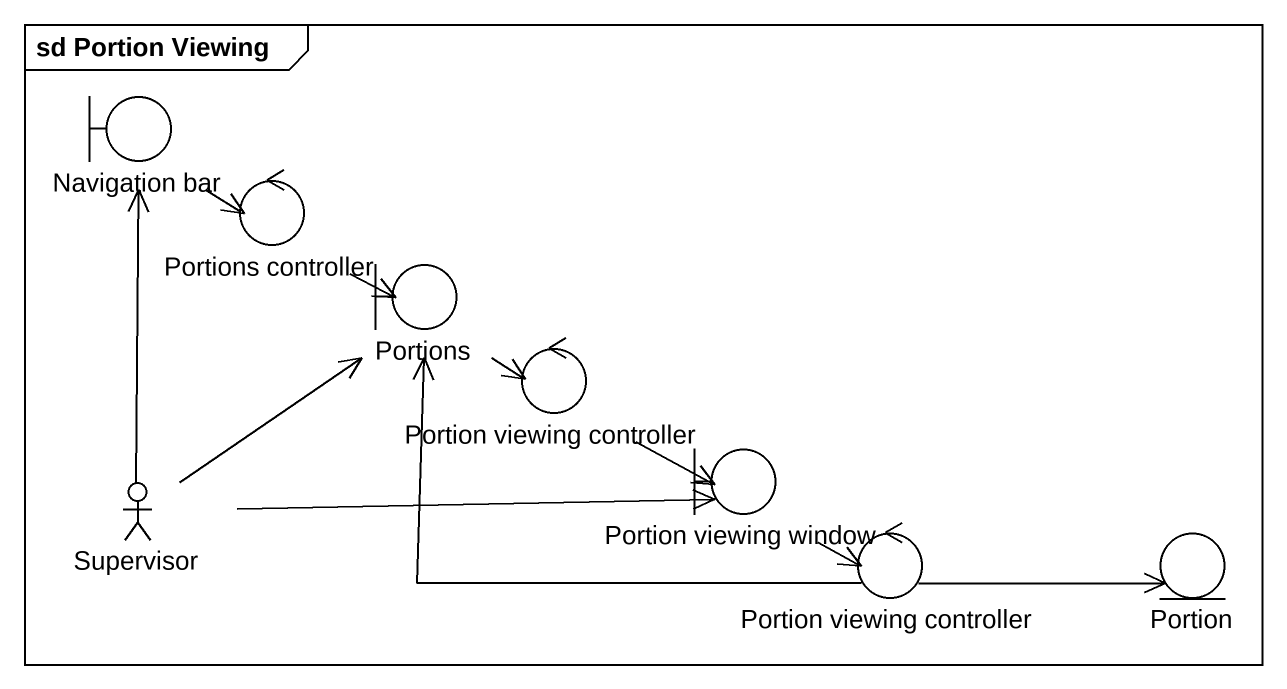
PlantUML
@startuml
mainframe sd Portion Viewing
boundary "Navigation bar" as Navigation_bar
control "Portions controller" as Portions_controller
boundary Portions
control "Portion viewing controller" as Portion_viewing_controller
actor Supervisor
boundary "Portion viewing window" as Portion_viewing_window
control "Portion viewing controller" as Portion_viewing_controller_2
entity Portion
Navigation_bar --> Portions_controller
Portions_controller -right-> Portions
Portions --> Portion_viewing_controller
Portion_viewing_controller -right-> Portion_viewing_window
Supervisor -up-> Navigation_bar
Supervisor -up-> Portions
Supervisor -right-> Portion_viewing_window
Portion_viewing_window -right-> Portion_viewing_controller_2
Portion_viewing_controller_2 -left-> Portions
Portion_viewing_controller_2 -right-> Portion
@enduml
